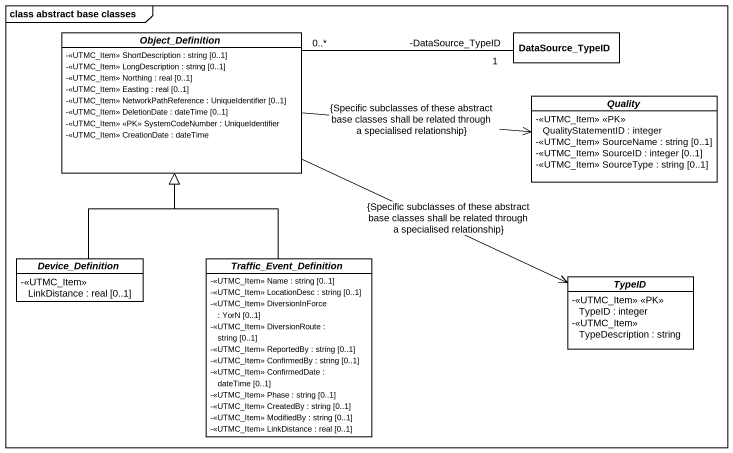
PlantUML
@startuml
mainframe class abstract base classes
hide circle
hide empty members
skinparam classAttributeIconSize 0
abstract class Object_Definition {
  -<<UTMC_Item>> ShortDescription : string [0..1]
  -<<UTMC_Item>> LongDescription : string [0..1]
  -<<UTMC_Item>> Northing : real [0..1]
  -<<UTMC_Item>> Easting : real [0..1]
  -<<UTMC_Item>> NetworkPathReference : UniqueIdentifier [0..1]
  -<<UTMC_Item>> DeletionDate : dateTime [0..1]
  -<<UTMC_Item>> <<PK>> SystemCodeNumber : UniqueIdentifier
  -<<UTMC_Item>> CreationDate : dateTime
}
class DataSource_TypeID
abstract class Quality {
  -<<UTMC_Item>> <<PK>> QualityStatementID : integer
  -<<UTMC_Item>> SourceName : string [0..1]
  -<<UTMC_Item>> SourceID : integer [0..1]
  -<<UTMC_Item>> SourceType : string [0..1]
}
abstract class Device_Definition {
  -<<UTMC_Item>> LinkDistance : real [0..1]
}
abstract class Traffic_Event_Definition {
  -<<UTMC_Item>> Name : string [0..1]
  -<<UTMC_Item>> LocationDesc : string [0..1]
  -<<UTMC_Item>> DiversionInForce : YorN [0..1]
  -<<UTMC_Item>> DiversionRoute : string [0..1]
  -<<UTMC_Item>> ReportedBy : string [0..1]
  -<<UTMC_Item>> ConfirmedBy : string [0..1]
  -<<UTMC_Item>> ConfirmedDate : dateTime [0..1]
  -<<UTMC_Item>> Phase : string [0..1]
  -<<UTMC_Item>> CreatedBy : string [0..1]
  -<<UTMC_Item>> ModifiedBy : string [0..1]
  -<<UTMC_Item>> LinkDistance : real [0..1]
}
abstract class TypeID {
  -<<UTMC_Item>> <<PK>> TypeID : integer
  -<<UTMC_Item>> TypeDescription : string
}
Object_Definition -right-> Quality : {Specific subclasses of these abstract base classes shall be related through a specialised relationship}
Object_Definition -right-> TypeID : {Specific subclasses of these abstract base classes shall be related through a specialised relationship}
DataSource_TypeID "-DataSource_TypeID\n1" -left- "0..*" Object_Definition
Device_Definition -up-|> Object_Definition
Traffic_Event_Definition -up-|> Object_Definition
@enduml
